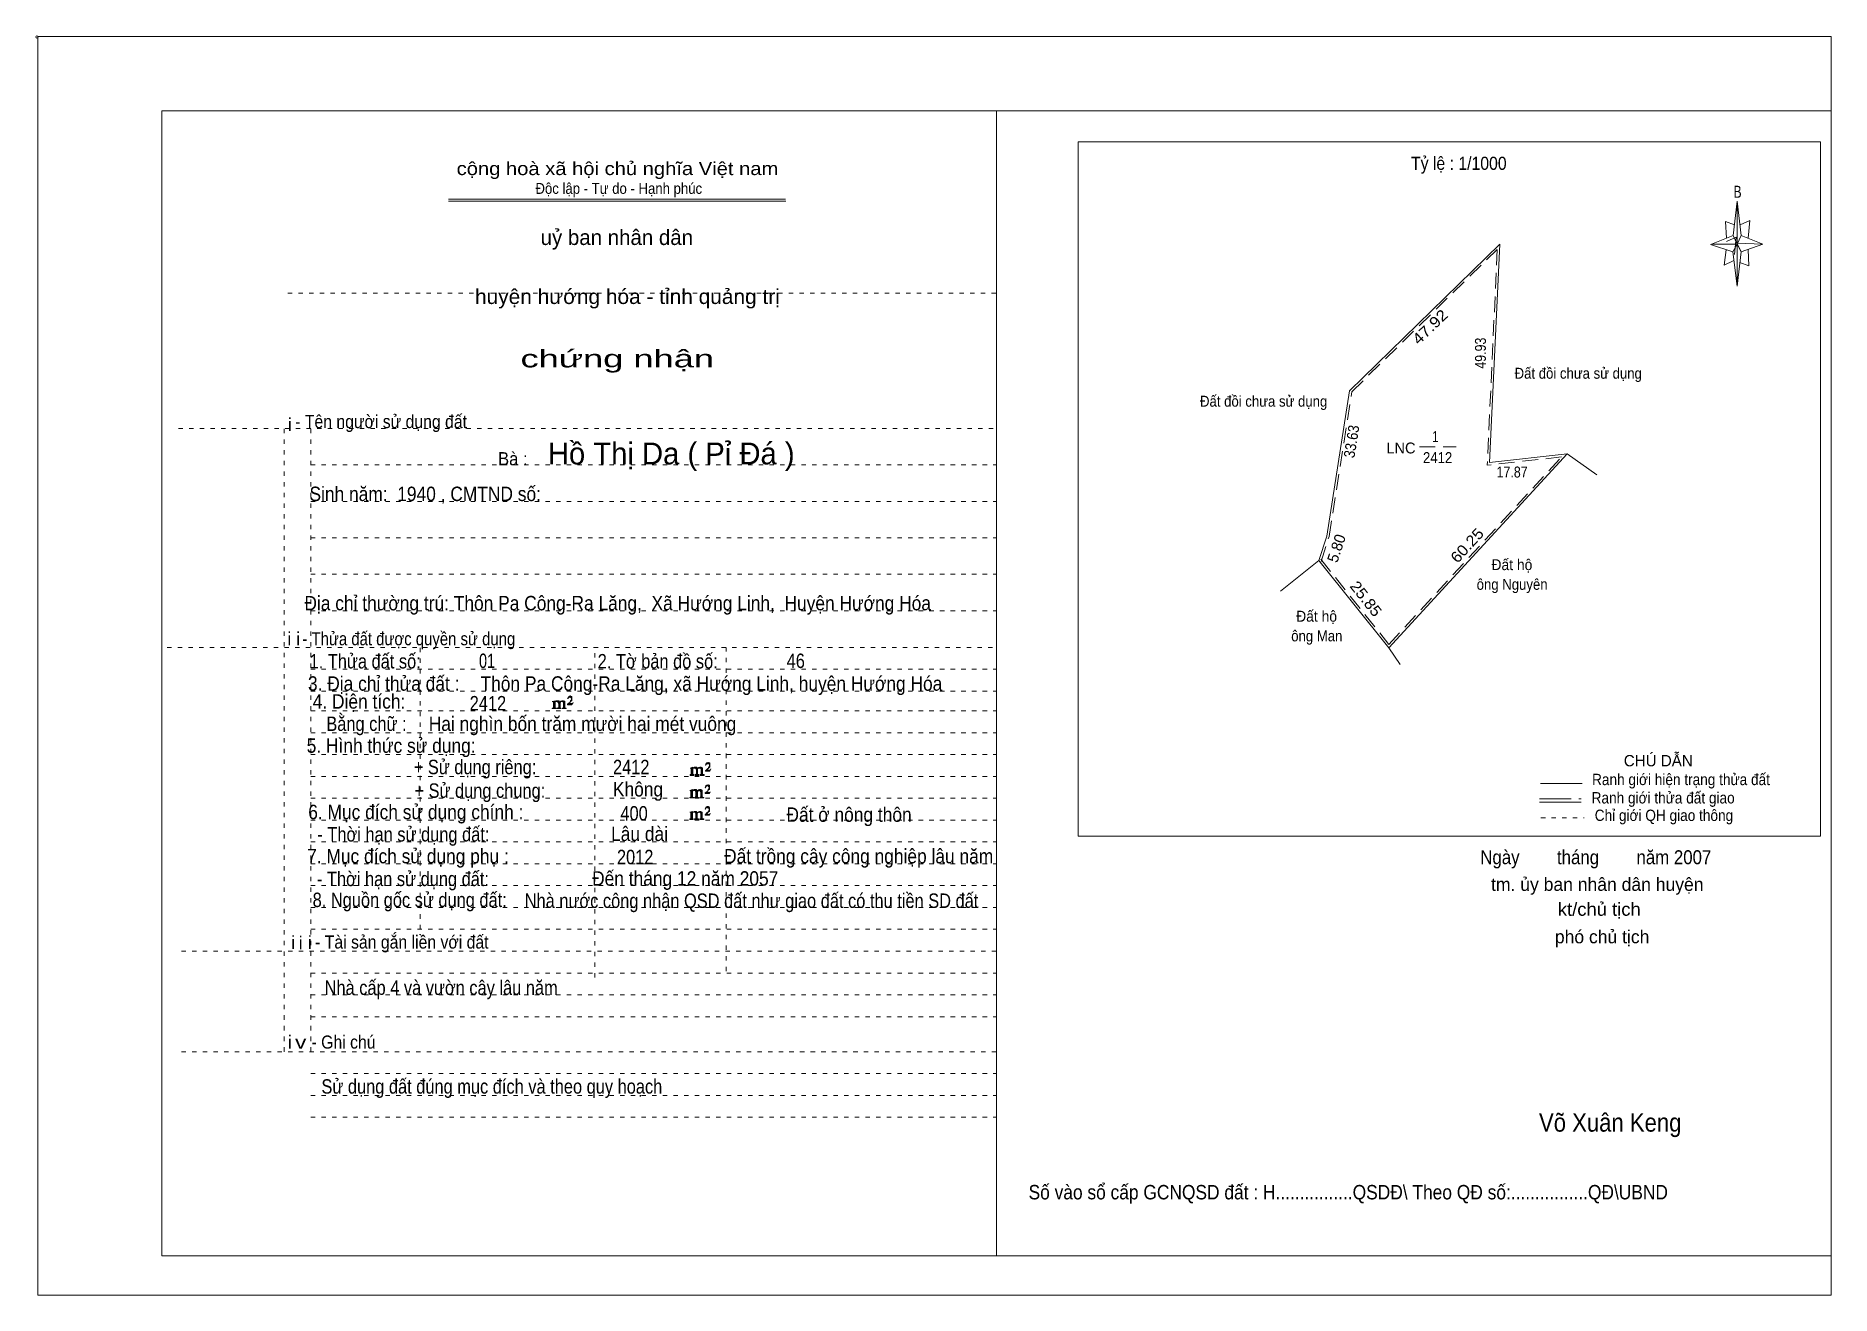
# Model space of a CAD drawing. Header units: centimetres. Extents: x -1.6 to 39.5, y -3.3 to 25.5.
import ezdxf
from ezdxf.enums import TextEntityAlignment as Align

# ---------------------------------------------------------------- set-up
doc = ezdxf.new("R2010")
doc.units = ezdxf.units.CM
doc.header["$LTSCALE"] = 0.12
for name, pattern in [('DOTTED', [1.5, 0.3, -1.2]), ('LONG_DASHED', [7.5, 6, -1.5]), ('MEDIUM_DASHED', [4.5, 3, -1.5])]:
    doc.linetypes.add(name, pattern=pattern)
for name, color, linetype, lineweight in [('1', 7, 'DOTTED', 13), ('10', 7, 'Continuous', 13), ('4', 7, 'Continuous', 13), ('5', 7, 'Continuous', 13), ('50', 7, 'Continuous', 13)]:
    doc.layers.add(name, color=color, linetype=linetype, lineweight=lineweight)
doc.layers.add('30', color=7, linetype='Continuous')

msp = doc.modelspace()

# ---------------------------------------------------------------- hatches: boundary and pattern name
at = {"layer": '50'}
for points in [[(10.27, 10.13), (10.27, 10.12), (10.27, 10.11), (10.25, 10.11), (10.24, 10.11), (10.24, 10.1), (10.33, 10.1), (10.33, 10.11), (10.32, 10.11), (10.31, 10.11), (10.31, 10.12), (10.31, 10.13), (10.31, 10.24), (10.31, 10.25), (10.32, 10.26), (10.34, 10.26), (10.35, 10.26), (10.36, 10.26), (10.37, 10.25), (10.39, 10.22), (10.39, 10.13), (10.37, 10.12), (10.37, 10.11), (10.36, 10.11), (10.35, 10.11), (10.35, 10.1), (10.44, 10.1), (10.44, 10.11), (10.43, 10.11), (10.42, 10.11), (10.42, 10.12), (10.42, 10.13), (10.42, 10.24), (10.44, 10.26), (10.45, 10.26), (10.46, 10.26), (10.49, 10.26), (10.49, 10.25), (10.5, 10.24), (10.5, 10.22), (10.5, 10.13), (10.5, 10.12), (10.49, 10.11), (10.49, 10.11), (10.47, 10.11), (10.47, 10.1), (10.56, 10.1), (10.56, 10.11), (10.55, 10.11), (10.54, 10.11), (10.53, 10.12), (10.53, 10.13), (10.53, 10.2), (10.53, 10.25), (10.53, 10.26), (10.52, 10.27), (10.5, 10.28), (10.47, 10.28), (10.46, 10.28), (10.44, 10.27), (10.41, 10.25), (10.41, 10.26), (10.4, 10.28), (10.39, 10.28), (10.37, 10.28), (10.35, 10.28), (10.34, 10.28), (10.32, 10.26), (10.31, 10.26), (10.31, 10.25), (10.31, 10.25), (10.31, 10.26), (10.31, 10.28), (10.24, 10.26), (10.24, 10.26), (10.25, 10.26), (10.27, 10.25), (10.27, 10.24), (10.27, 10.23)], [(10.69, 10.19), (10.72, 10.24), (10.72, 10.24), (10.71, 10.22), (10.69, 10.22), (10.68, 10.22), (10.63, 10.22), (10.66, 10.26), (10.67, 10.27), (10.69, 10.28), (10.69, 10.3), (10.69, 10.32), (10.69, 10.34), (10.69, 10.35), (10.69, 10.37), (10.68, 10.38), (10.67, 10.38), (10.66, 10.39), (10.65, 10.39), (10.63, 10.38), (10.63, 10.38), (10.62, 10.37), (10.61, 10.35), (10.59, 10.33), (10.61, 10.33), (10.61, 10.35), (10.62, 10.35), (10.63, 10.36), (10.65, 10.36), (10.66, 10.36), (10.67, 10.35), (10.68, 10.35), (10.68, 10.32), (10.68, 10.3), (10.66, 10.28), (10.66, 10.26), (10.65, 10.25), (10.59, 10.2), (10.59, 10.19)], [(13.42, 8.61), (13.42, 8.6), (13.42, 8.59), (13.41, 8.59), (13.4, 8.59), (13.4, 8.57), (13.48, 8.57), (13.48, 8.59), (13.47, 8.59), (13.46, 8.59), (13.46, 8.6), (13.46, 8.61), (13.46, 8.72), (13.46, 8.73), (13.47, 8.74), (13.5, 8.74), (13.51, 8.74), (13.52, 8.74), (13.53, 8.73), (13.54, 8.69), (13.54, 8.61), (13.53, 8.6), (13.53, 8.59), (13.52, 8.59), (13.51, 8.59), (13.51, 8.57), (13.6, 8.57), (13.6, 8.59), (13.58, 8.59), (13.57, 8.59), (13.57, 8.6), (13.57, 8.61), (13.57, 8.72), (13.6, 8.74), (13.61, 8.74), (13.62, 8.74), (13.64, 8.74), (13.64, 8.73), (13.65, 8.72), (13.65, 8.69), (13.65, 8.61), (13.65, 8.6), (13.64, 8.59), (13.64, 8.59), (13.63, 8.59), (13.63, 8.57), (13.72, 8.57), (13.72, 8.59), (13.7, 8.59), (13.69, 8.59), (13.68, 8.6), (13.68, 8.61), (13.68, 8.68), (13.68, 8.73), (13.68, 8.74), (13.67, 8.75), (13.65, 8.76), (13.63, 8.76), (13.62, 8.76), (13.6, 8.75), (13.56, 8.73), (13.56, 8.74), (13.55, 8.76), (13.54, 8.76), (13.53, 8.76), (13.51, 8.76), (13.5, 8.76), (13.47, 8.74), (13.46, 8.74), (13.46, 8.73), (13.46, 8.73), (13.46, 8.74), (13.46, 8.76), (13.4, 8.74), (13.4, 8.74), (13.41, 8.74), (13.42, 8.73), (13.42, 8.72), (13.42, 8.71)], [(13.85, 8.67), (13.87, 8.72), (13.87, 8.72), (13.86, 8.69), (13.85, 8.69), (13.84, 8.69), (13.78, 8.69), (13.82, 8.74), (13.83, 8.75), (13.85, 8.76), (13.85, 8.78), (13.85, 8.79), (13.85, 8.82), (13.85, 8.83), (13.85, 8.85), (13.84, 8.86), (13.83, 8.86), (13.82, 8.87), (13.8, 8.87), (13.78, 8.86), (13.78, 8.86), (13.77, 8.85), (13.76, 8.83), (13.75, 8.81), (13.76, 8.81), (13.76, 8.83), (13.77, 8.83), (13.78, 8.84), (13.8, 8.84), (13.82, 8.84), (13.83, 8.83), (13.84, 8.83), (13.84, 8.79), (13.84, 8.78), (13.82, 8.76), (13.82, 8.74), (13.8, 8.73), (13.75, 8.68), (13.75, 8.67)], [(13.41, 8.09), (13.41, 8.08), (13.41, 8.07), (13.4, 8.07), (13.39, 8.07), (13.39, 8.06), (13.48, 8.06), (13.48, 8.07), (13.47, 8.07), (13.45, 8.07), (13.45, 8.08), (13.45, 8.09), (13.45, 8.2), (13.45, 8.21), (13.47, 8.23), (13.49, 8.23), (13.5, 8.23), (13.51, 8.23), (13.52, 8.21), (13.53, 8.18), (13.53, 8.09), (13.52, 8.08), (13.52, 8.07), (13.51, 8.07), (13.5, 8.07), (13.5, 8.06), (13.59, 8.06), (13.59, 8.07), (13.58, 8.07), (13.57, 8.07), (13.57, 8.08), (13.57, 8.09), (13.57, 8.2), (13.59, 8.23), (13.6, 8.23), (13.61, 8.23), (13.63, 8.23), (13.63, 8.21), (13.64, 8.2), (13.64, 8.18), (13.64, 8.09), (13.64, 8.08), (13.63, 8.07), (13.63, 8.07), (13.62, 8.07), (13.62, 8.06), (13.71, 8.06), (13.71, 8.07), (13.7, 8.07), (13.69, 8.07), (13.67, 8.08), (13.67, 8.09), (13.67, 8.17), (13.67, 8.21), (13.67, 8.23), (13.66, 8.24), (13.64, 8.25), (13.62, 8.25), (13.61, 8.25), (13.59, 8.24), (13.55, 8.21), (13.55, 8.23), (13.54, 8.25), (13.53, 8.25), (13.52, 8.25), (13.5, 8.25), (13.49, 8.25), (13.47, 8.23), (13.45, 8.23), (13.45, 8.21), (13.45, 8.21), (13.45, 8.23), (13.45, 8.25), (13.39, 8.23), (13.39, 8.23), (13.4, 8.23), (13.41, 8.21), (13.41, 8.2), (13.41, 8.19)], [(13.84, 8.16), (13.86, 8.2), (13.86, 8.2), (13.85, 8.18), (13.84, 8.18), (13.83, 8.18), (13.77, 8.18), (13.81, 8.23), (13.82, 8.24), (13.84, 8.25), (13.84, 8.27), (13.84, 8.28), (13.84, 8.3), (13.84, 8.31), (13.84, 8.34), (13.83, 8.35), (13.82, 8.35), (13.81, 8.36), (13.8, 8.36), (13.77, 8.35), (13.77, 8.35), (13.76, 8.34), (13.75, 8.31), (13.74, 8.29), (13.75, 8.29), (13.75, 8.31), (13.76, 8.31), (13.77, 8.33), (13.8, 8.33), (13.81, 8.33), (13.82, 8.31), (13.83, 8.31), (13.83, 8.28), (13.83, 8.27), (13.81, 8.25), (13.81, 8.23), (13.8, 8.21), (13.74, 8.17), (13.74, 8.16)], [(13.84, 7.66), (13.86, 7.71), (13.86, 7.71), (13.85, 7.68), (13.84, 7.68), (13.83, 7.68), (13.77, 7.68), (13.81, 7.73), (13.82, 7.74), (13.84, 7.75), (13.84, 7.77), (13.84, 7.78), (13.84, 7.81), (13.84, 7.82), (13.84, 7.84), (13.83, 7.85), (13.82, 7.85), (13.81, 7.86), (13.79, 7.86), (13.77, 7.85), (13.77, 7.85), (13.76, 7.84), (13.75, 7.82), (13.74, 7.8), (13.75, 7.8), (13.75, 7.82), (13.76, 7.82), (13.77, 7.83), (13.79, 7.83), (13.81, 7.83), (13.82, 7.82), (13.83, 7.82), (13.83, 7.78), (13.83, 7.77), (13.81, 7.75), (13.81, 7.73), (13.79, 7.72), (13.74, 7.67), (13.74, 7.66)], [(13.41, 7.6), (13.41, 7.59), (13.41, 7.58), (13.4, 7.58), (13.39, 7.58), (13.39, 7.56), (13.47, 7.56), (13.47, 7.58), (13.46, 7.58), (13.45, 7.58), (13.45, 7.59), (13.45, 7.6), (13.45, 7.71), (13.45, 7.72), (13.46, 7.73), (13.49, 7.73), (13.5, 7.73), (13.51, 7.73), (13.52, 7.72), (13.53, 7.68), (13.53, 7.6), (13.52, 7.59), (13.52, 7.58), (13.51, 7.58), (13.5, 7.58), (13.5, 7.56), (13.59, 7.56), (13.59, 7.58), (13.57, 7.58), (13.56, 7.58), (13.56, 7.59), (13.56, 7.6), (13.56, 7.71), (13.59, 7.73), (13.6, 7.73), (13.61, 7.73), (13.63, 7.73), (13.63, 7.72), (13.64, 7.71), (13.64, 7.68), (13.64, 7.6), (13.64, 7.59), (13.63, 7.58), (13.63, 7.58), (13.62, 7.58), (13.62, 7.56), (13.71, 7.56), (13.71, 7.58), (13.69, 7.58), (13.68, 7.58), (13.67, 7.59), (13.67, 7.6), (13.67, 7.67), (13.67, 7.72), (13.67, 7.73), (13.66, 7.74), (13.64, 7.75), (13.62, 7.75), (13.61, 7.75), (13.59, 7.74), (13.55, 7.72), (13.55, 7.73), (13.54, 7.75), (13.53, 7.75), (13.52, 7.75), (13.5, 7.75), (13.49, 7.75), (13.46, 7.73), (13.45, 7.73), (13.45, 7.72), (13.45, 7.72), (13.45, 7.73), (13.45, 7.75), (13.39, 7.73), (13.39, 7.73), (13.4, 7.73), (13.41, 7.72), (13.41, 7.71), (13.41, 7.7)]]:
    msp.add_hatch(color=256, dxfattribs=at).paths.add_polyline_path(points)

# ---------------------------------------------------------------- linework, layer by layer
at = {"layer": '1', "linetype": 'Continuous'}
for p, q in [((1.31, -2.42), (1.31, 23.78)), ((1.31, 23.78), (39.51, 23.78)), ((20.41, -2.42), (20.41, 23.78)), ((39.51, -2.42), (39.51, 23.78)), ((7.87, 21.76), (15.58, 21.76)), ((7.87, 21.71), (15.59, 21.71)), ((37.26, 20.55), (36.75, 20.72)), ((1.31, -2.42), (39.51, -2.42))]:
    msp.add_line(p, q, dxfattribs=at)
at = {"layer": '1'}
for p, q in [((4.19, 19.61), (20.41, 19.61)), ((1.69, 16.51), (20.41, 16.51)), ((4.11, 2.25), (4.11, 16.51)), ((4.72, 2.25), (4.72, 16.51)), ((4.72, 15.68), (20.41, 15.68)), ((4.72, 14.84), (20.41, 14.84)), ((4.72, 14.01), (20.41, 14.01)), ((4.72, 13.18), (20.41, 13.18)), ((4.72, 12.34), (20.41, 12.34)), ((1.43, 11.5), (20.41, 11.5)), ((7.22, 5.05), (7.22, 11.5)), ((11.22, 3.95), (11.22, 11.5)), ((14.22, 4.09), (14.22, 11.5)), ((4.72, 11), (20.41, 11)), ((4.72, 10.5), (20.41, 10.5)), ((4.72, 10.05), (20.41, 10.05)), ((4.72, 9.55), (20.41, 9.55)), ((4.72, 9.05), (20.41, 9.05)), ((4.72, 8.55), (20.41, 8.55)), ((4.72, 8.05), (20.41, 8.05)), ((4.72, 7.55), (20.41, 7.55)), ((4.72, 7.05), (20.41, 7.05)), ((4.72, 6.55), (20.41, 6.55)), ((4.72, 6.05), (20.41, 6.05)), ((4.72, 5.55), (20.41, 5.55)), ((4.72, 5.05), (20.41, 5.05)), ((1.76, 4.55), (20.41, 4.55)), ((4.72, 4.05), (20.41, 4.05)), ((4.72, 3.55), (20.41, 3.55)), ((4.72, 3.05), (20.41, 3.05)), ((1.76, 2.25), (20.41, 2.25)), ((4.72, 1.75), (20.41, 1.75)), ((4.72, 1.25), (20.41, 1.25)), ((4.72, 0.75), (20.41, 0.75))]:
    msp.add_line(p, q, dxfattribs=at)
at = {"layer": '1', "linetype": 'Continuous'}
msp.add_lwpolyline([(-1.53, -3.32), (39.51, -3.32), (39.51, 25.48), (-1.53, 25.48)], close=True, dxfattribs=at)
msp.add_lwpolyline([(37.27, 20.35), (37.06, 20.25), (37.11, 20.6)], dxfattribs=at)
at = {"layer": '10', "linetype": 'MEDIUM_DASHED'}
msp.add_line((30.09, 16.09), (30.93, 16.09), dxfattribs=at)
at = {"layer": '10'}
for p, q in [((29.39, 11.49), (33.47, 15.93)), ((33.47, 15.93), (31.69, 15.73)), ((34.15, 15.45), (33.47, 15.93)), ((26.91, 12.79), (27.79, 13.49)), ((27.79, 13.49), (29.39, 11.49)), ((29.65, 11.11), (29.39, 11.49))]:
    msp.add_line(p, q, dxfattribs=at)
msp.add_lwpolyline([(27.79, 13.49), (27.97, 14.05), (28.49, 17.37), (31.93, 20.73), (31.69, 15.73)], dxfattribs=at)
at = {"layer": '10', "linetype": 'MEDIUM_DASHED'}
for points in [[(27.84, 13.47), (28.02, 14.04), (28.54, 17.35), (31.87, 20.61), (31.64, 15.67)], [(27.83, 13.52), (29.39, 11.57), (33.34, 15.86), (31.64, 15.67)]]:
    msp.add_lwpolyline(points, dxfattribs=at)
at = {"layer": '4'}
for p, q in [((32.86, 8.39), (33.81, 8.39)), ((32.84, 7.96), (33.79, 7.96))]:
    msp.add_line(p, q, dxfattribs=at)
at = {"layer": '4', "linetype": 'LONG_DASHED'}
msp.add_line((32.84, 8.04), (33.79, 8.04), dxfattribs=at)
at = {"layer": '4', "linetype": 'DOTTED'}
msp.add_line((32.87, 7.6), (33.86, 7.6), dxfattribs=at)
at = {"layer": '4'}
msp.add_lwpolyline([(22.28, 23.07), (39.27, 23.07), (39.27, 7.18), (22.28, 7.18)], close=True, dxfattribs=at)
msp.add_circle((-1.55, 25.47), 0.025, dxfattribs=at)
at = {"layer": '5'}
for p, q in [((37.27, 20.93), (37.36, 21.71)), ((37.45, 20.55), (37.36, 19.77)), ((37.45, 20.93), (37.95, 20.73)), ((37.61, 20.61), (37.63, 20.23)), ((37.63, 20.23), (37.42, 20.31))]:
    msp.add_line(p, q, dxfattribs=at)
for points in [[(37.36, 21.71), (37.45, 20.93), (37.36, 20.73)], [(37.36, 20.73), (36.77, 20.73), (37.27, 20.93), (37.45, 20.55), (37.95, 20.73), (37.36, 20.75)], [(37.36, 20.73), (37.36, 19.77), (37.26, 20.55)]]:
    msp.add_lwpolyline(points, close=True, dxfattribs=at)
for points in [[(37.3, 21.17), (37.09, 21.25), (37.12, 20.87)], [(37.43, 21.17), (37.65, 21.27), (37.61, 20.87)], [(37.36, 20.73), (37.27, 20.93), (36.77, 20.73)], [(37.12, 20.79), (37.34, 20.89), (37.3, 20.49)], [(37.36, 20.73), (37.45, 20.55), (37.95, 20.73)]]:
    msp.add_lwpolyline(points, dxfattribs=at)
at = {"layer": '50'}
for points in [[(10.27, 10.13), (10.27, 10.12), (10.27, 10.11), (10.25, 10.11), (10.24, 10.11), (10.24, 10.1), (10.33, 10.1), (10.33, 10.11), (10.32, 10.11), (10.31, 10.11), (10.31, 10.12), (10.31, 10.13), (10.31, 10.24), (10.31, 10.25), (10.32, 10.26), (10.34, 10.26), (10.35, 10.26), (10.36, 10.26), (10.37, 10.25), (10.39, 10.22), (10.39, 10.13), (10.37, 10.12), (10.37, 10.11), (10.36, 10.11), (10.35, 10.11), (10.35, 10.1), (10.44, 10.1), (10.44, 10.11), (10.43, 10.11), (10.42, 10.11), (10.42, 10.12), (10.42, 10.13), (10.42, 10.24), (10.44, 10.26), (10.45, 10.26), (10.46, 10.26), (10.49, 10.26), (10.49, 10.25), (10.5, 10.24), (10.5, 10.22), (10.5, 10.13), (10.5, 10.12), (10.49, 10.11), (10.49, 10.11), (10.47, 10.11), (10.47, 10.1), (10.56, 10.1), (10.56, 10.11), (10.55, 10.11), (10.54, 10.11), (10.53, 10.12), (10.53, 10.13), (10.53, 10.2), (10.53, 10.25), (10.53, 10.26), (10.52, 10.27), (10.5, 10.28), (10.47, 10.28), (10.46, 10.28), (10.44, 10.27), (10.41, 10.25), (10.41, 10.26), (10.4, 10.28), (10.39, 10.28), (10.37, 10.28), (10.35, 10.28), (10.34, 10.28), (10.32, 10.26), (10.31, 10.26), (10.31, 10.25), (10.31, 10.25), (10.31, 10.26), (10.31, 10.28), (10.24, 10.26), (10.24, 10.26), (10.25, 10.26), (10.27, 10.25), (10.27, 10.24), (10.27, 10.23)], [(10.69, 10.19), (10.72, 10.24), (10.72, 10.24), (10.71, 10.22), (10.69, 10.22), (10.68, 10.22), (10.63, 10.22), (10.66, 10.26), (10.67, 10.27), (10.69, 10.28), (10.69, 10.3), (10.69, 10.32), (10.69, 10.34), (10.69, 10.35), (10.69, 10.37), (10.68, 10.38), (10.67, 10.38), (10.66, 10.39), (10.65, 10.39), (10.63, 10.38), (10.63, 10.38), (10.62, 10.37), (10.61, 10.35), (10.59, 10.33), (10.61, 10.33), (10.61, 10.35), (10.62, 10.35), (10.63, 10.36), (10.65, 10.36), (10.66, 10.36), (10.67, 10.35), (10.68, 10.35), (10.68, 10.32), (10.68, 10.3), (10.66, 10.28), (10.66, 10.26), (10.65, 10.25), (10.59, 10.2), (10.59, 10.19)], [(13.42, 8.61), (13.42, 8.6), (13.42, 8.59), (13.41, 8.59), (13.4, 8.59), (13.4, 8.57), (13.48, 8.57), (13.48, 8.59), (13.47, 8.59), (13.46, 8.59), (13.46, 8.6), (13.46, 8.61), (13.46, 8.72), (13.46, 8.73), (13.47, 8.74), (13.5, 8.74), (13.51, 8.74), (13.52, 8.74), (13.53, 8.73), (13.54, 8.69), (13.54, 8.61), (13.53, 8.6), (13.53, 8.59), (13.52, 8.59), (13.51, 8.59), (13.51, 8.57), (13.6, 8.57), (13.6, 8.59), (13.58, 8.59), (13.57, 8.59), (13.57, 8.6), (13.57, 8.61), (13.57, 8.72), (13.6, 8.74), (13.61, 8.74), (13.62, 8.74), (13.64, 8.74), (13.64, 8.73), (13.65, 8.72), (13.65, 8.69), (13.65, 8.61), (13.65, 8.6), (13.64, 8.59), (13.64, 8.59), (13.63, 8.59), (13.63, 8.57), (13.72, 8.57), (13.72, 8.59), (13.7, 8.59), (13.69, 8.59), (13.68, 8.6), (13.68, 8.61), (13.68, 8.68), (13.68, 8.73), (13.68, 8.74), (13.67, 8.75), (13.65, 8.76), (13.63, 8.76), (13.62, 8.76), (13.6, 8.75), (13.56, 8.73), (13.56, 8.74), (13.55, 8.76), (13.54, 8.76), (13.53, 8.76), (13.51, 8.76), (13.5, 8.76), (13.47, 8.74), (13.46, 8.74), (13.46, 8.73), (13.46, 8.73), (13.46, 8.74), (13.46, 8.76), (13.4, 8.74), (13.4, 8.74), (13.41, 8.74), (13.42, 8.73), (13.42, 8.72), (13.42, 8.71)], [(13.85, 8.67), (13.87, 8.72), (13.87, 8.72), (13.86, 8.69), (13.85, 8.69), (13.84, 8.69), (13.78, 8.69), (13.82, 8.74), (13.83, 8.75), (13.85, 8.76), (13.85, 8.78), (13.85, 8.79), (13.85, 8.82), (13.85, 8.83), (13.85, 8.85), (13.84, 8.86), (13.83, 8.86), (13.82, 8.87), (13.8, 8.87), (13.78, 8.86), (13.78, 8.86), (13.77, 8.85), (13.76, 8.83), (13.75, 8.81), (13.76, 8.81), (13.76, 8.83), (13.77, 8.83), (13.78, 8.84), (13.8, 8.84), (13.82, 8.84), (13.83, 8.83), (13.84, 8.83), (13.84, 8.79), (13.84, 8.78), (13.82, 8.76), (13.82, 8.74), (13.8, 8.73), (13.75, 8.68), (13.75, 8.67)], [(13.41, 8.09), (13.41, 8.08), (13.41, 8.07), (13.4, 8.07), (13.39, 8.07), (13.39, 8.06), (13.48, 8.06), (13.48, 8.07), (13.47, 8.07), (13.45, 8.07), (13.45, 8.08), (13.45, 8.09), (13.45, 8.2), (13.45, 8.21), (13.47, 8.23), (13.49, 8.23), (13.5, 8.23), (13.51, 8.23), (13.52, 8.21), (13.53, 8.18), (13.53, 8.09), (13.52, 8.08), (13.52, 8.07), (13.51, 8.07), (13.5, 8.07), (13.5, 8.06), (13.59, 8.06), (13.59, 8.07), (13.58, 8.07), (13.57, 8.07), (13.57, 8.08), (13.57, 8.09), (13.57, 8.2), (13.59, 8.23), (13.6, 8.23), (13.61, 8.23), (13.63, 8.23), (13.63, 8.21), (13.64, 8.2), (13.64, 8.18), (13.64, 8.09), (13.64, 8.08), (13.63, 8.07), (13.63, 8.07), (13.62, 8.07), (13.62, 8.06), (13.71, 8.06), (13.71, 8.07), (13.7, 8.07), (13.69, 8.07), (13.67, 8.08), (13.67, 8.09), (13.67, 8.17), (13.67, 8.21), (13.67, 8.23), (13.66, 8.24), (13.64, 8.25), (13.62, 8.25), (13.61, 8.25), (13.59, 8.24), (13.55, 8.21), (13.55, 8.23), (13.54, 8.25), (13.53, 8.25), (13.52, 8.25), (13.5, 8.25), (13.49, 8.25), (13.47, 8.23), (13.45, 8.23), (13.45, 8.21), (13.45, 8.21), (13.45, 8.23), (13.45, 8.25), (13.39, 8.23), (13.39, 8.23), (13.4, 8.23), (13.41, 8.21), (13.41, 8.2), (13.41, 8.19)], [(13.84, 8.16), (13.86, 8.2), (13.86, 8.2), (13.85, 8.18), (13.84, 8.18), (13.83, 8.18), (13.77, 8.18), (13.81, 8.23), (13.82, 8.24), (13.84, 8.25), (13.84, 8.27), (13.84, 8.28), (13.84, 8.3), (13.84, 8.31), (13.84, 8.34), (13.83, 8.35), (13.82, 8.35), (13.81, 8.36), (13.8, 8.36), (13.77, 8.35), (13.77, 8.35), (13.76, 8.34), (13.75, 8.31), (13.74, 8.29), (13.75, 8.29), (13.75, 8.31), (13.76, 8.31), (13.77, 8.33), (13.8, 8.33), (13.81, 8.33), (13.82, 8.31), (13.83, 8.31), (13.83, 8.28), (13.83, 8.27), (13.81, 8.25), (13.81, 8.23), (13.8, 8.21), (13.74, 8.17), (13.74, 8.16)], [(13.84, 7.66), (13.86, 7.71), (13.86, 7.71), (13.85, 7.68), (13.84, 7.68), (13.83, 7.68), (13.77, 7.68), (13.81, 7.73), (13.82, 7.74), (13.84, 7.75), (13.84, 7.77), (13.84, 7.78), (13.84, 7.81), (13.84, 7.82), (13.84, 7.84), (13.83, 7.85), (13.82, 7.85), (13.81, 7.86), (13.79, 7.86), (13.77, 7.85), (13.77, 7.85), (13.76, 7.84), (13.75, 7.82), (13.74, 7.8), (13.75, 7.8), (13.75, 7.82), (13.76, 7.82), (13.77, 7.83), (13.79, 7.83), (13.81, 7.83), (13.82, 7.82), (13.83, 7.82), (13.83, 7.78), (13.83, 7.77), (13.81, 7.75), (13.81, 7.73), (13.79, 7.72), (13.74, 7.67), (13.74, 7.66)], [(13.41, 7.6), (13.41, 7.59), (13.41, 7.58), (13.4, 7.58), (13.39, 7.58), (13.39, 7.56), (13.47, 7.56), (13.47, 7.58), (13.46, 7.58), (13.45, 7.58), (13.45, 7.59), (13.45, 7.6), (13.45, 7.71), (13.45, 7.72), (13.46, 7.73), (13.49, 7.73), (13.5, 7.73), (13.51, 7.73), (13.52, 7.72), (13.53, 7.68), (13.53, 7.6), (13.52, 7.59), (13.52, 7.58), (13.51, 7.58), (13.5, 7.58), (13.5, 7.56), (13.59, 7.56), (13.59, 7.58), (13.57, 7.58), (13.56, 7.58), (13.56, 7.59), (13.56, 7.6), (13.56, 7.71), (13.59, 7.73), (13.6, 7.73), (13.61, 7.73), (13.63, 7.73), (13.63, 7.72), (13.64, 7.71), (13.64, 7.68), (13.64, 7.6), (13.64, 7.59), (13.63, 7.58), (13.63, 7.58), (13.62, 7.58), (13.62, 7.56), (13.71, 7.56), (13.71, 7.58), (13.69, 7.58), (13.68, 7.58), (13.67, 7.59), (13.67, 7.6), (13.67, 7.67), (13.67, 7.72), (13.67, 7.73), (13.66, 7.74), (13.64, 7.75), (13.62, 7.75), (13.61, 7.75), (13.59, 7.74), (13.55, 7.72), (13.55, 7.73), (13.54, 7.75), (13.53, 7.75), (13.52, 7.75), (13.5, 7.75), (13.49, 7.75), (13.46, 7.73), (13.45, 7.73), (13.45, 7.72), (13.45, 7.72), (13.45, 7.73), (13.45, 7.75), (13.39, 7.73), (13.39, 7.73), (13.4, 7.73), (13.41, 7.72), (13.41, 7.71), (13.41, 7.7)]]:
    msp.add_lwpolyline(points, close=True, dxfattribs=at)

# ---------------------------------------------------------------- texts
at = {"layer": '1'}
for s, height, width, p in [('cộng hoà xã hội chủ nghĩa Việt nam', 0.3, 1.15, (11.735, 22.31)), ('Độc lập - Tự do - Hạnh phúc', 0.25, 0.9, (11.765, 21.88)), ('chứng nhận', 0.4, 1.55, (11.73, 17.91)), ('- Tên người sử dụng đất', 0.3, 0.9, (6.325, 16.52)), ('- Thửa đất được quyền sử dụng', 0.3, 0.85, (6.96, 11.55)), ('- Tài sản gắn liền với đất ', 0.3, 0.9, (6.85, 4.61)), ('v', 0.3, 1.3, (4.485, 2.32)), ('- Ghi chú', 0.3, 0.9, (5.465, 2.32))]:
    msp.add_text(s, height=height, dxfattribs=dict(at, width=width)).set_placement(p, align=Align.CENTER)
for s, height, p in [('uỷ ban nhân dân', 0.35, (11.72, 20.71)), ('i', 0.3, (4.235, 16.45)), ('i', 0.3, (4.225, 11.55)), ('i', 0.3, (4.425, 11.55)), ('i', 0.3, (4.315, 4.6)), ('i', 0.3, (4.485, 4.59)), ('i', 0.3, (4.695, 4.6)), ('i', 0.3, (4.235, 2.32))]:
    msp.add_text(s, height=height, dxfattribs=at).set_placement(p, align=Align.CENTER)
at = {"layer": '10'}
for s, height, width, p in [('Tỷ lệ : 1/1000', 0.3, 0.9, (30.99, 22.43)), ('Đất đồi chưa sử dụng ', 0.25, 0.9, (33.765, 17.65)), ('Đất đồi chưa sử dụng ', 0.25, 0.9, (26.565, 17.01)), ('17.87', 0.25, 0.85, (32.21, 15.39)), ('Đất hộ', 0.25, 0.95, (32.205, 13.27)), ('ông Nguyên', 0.25, 0.9, (32.21, 12.82)), ('Đất hộ', 0.25, 0.95, (27.735, 12.09)), ('ông Man', 0.25, 0.9, (27.74, 11.64)), ('Võ Xuân Keng', 0.42, 0.9, (34.455, 0.42))]:
    msp.add_text(s, height=height, dxfattribs=dict(at, width=width)).set_placement(p, align=Align.CENTER)
for s, width, p in [('1', 0.8, (30.38, 16.2)), ('2412', 0.9, (30.17, 15.72))]:
    msp.add_text(s, height=0.25, dxfattribs=dict(at, width=width)).set_placement(p)
msp.add_text('Hồ Thị Da ( Pỉ Đá )', height=0.5, dxfattribs=at).set_placement((12.965, 15.69), align=Align.CENTER)
msp.add_text('LNC', height=0.25, dxfattribs=at).set_placement((30, 15.94), align=Align.RIGHT)
at = {"layer": '30'}
for s, rotation, width, p in [('47.92', 44.121, 1.15, (30.418, 18.747)), ('49.93', 90, 0.85, (31.61, 18.235)), ('33.63', 81.019, 0.9, (28.658, 16.195)), ('60.25', 47.442, 1.1, (31.272, 13.751)), ('25.85', 308.417, 1.1, (28.767, 12.538))]:
    msp.add_text(s, height=0.25, rotation=rotation, dxfattribs=dict(at, width=width)).set_placement(p, align=Align.CENTER)
msp.add_text('5.80', height=0.2497, rotation=72, dxfattribs=at).set_placement((28.308, 13.731), align=Align.CENTER)
at = {"layer": '4'}
msp.add_text('CHÚ DẪN', height=0.2591, dxfattribs=at).set_placement((35.555, 8.78), align=Align.CENTER)
at = {"layer": '4', "width": 0.9}
for s, p in [('Ranh giới hiện trạng thửa đất', (36.075, 8.35)), ('Ranh giới thửa đất giao ', (35.71, 7.93)), ('Chỉ giới QH giao thông', (35.685, 7.53))]:
    msp.add_text(s, height=0.2591, dxfattribs=at).set_placement(p, align=Align.CENTER)
at = {"layer": '5', "width": 0.75}
msp.add_text('B', height=0.276, dxfattribs=at).set_placement((37.37, 21.79), align=Align.CENTER)
at = {"layer": '50'}
for s, height, width, p in [('  huyện hướng hóa - tỉnh quảng trị', 0.34, 1.05, (11.83, 19.36)), ('Bà :', 0.3, 0.95, (9.34, 15.67)), ('Sinh năm:  1940 , CMTND số: ', 0.33, 0.9, (7.39, 14.85)), ('Địa chỉ thường trú: Thôn Pa Công-Ra Lăng,  Xã Hướng Linh,  Huyện Hướng Hóa', 0.33, 0.9, (11.74, 12.35)), ('1. Thửa đất số:  ', 0.33, 0.85, (6.065, 11.02)), ('01', 0.33, 0.75, (8.75, 11.03)), ('2. Tờ bản đồ số:  ', 0.33, 0.85, (12.76, 11.02)), ('46', 0.33, 0.85, (15.815, 11.03)), ('3. Địa chỉ thửa đất : ', 0.33, 0.9, (6.44, 10.51)), ('Thôn Pa Công-Ra Lăng, xã Hướng Linh, huyện Hướng Hóa', 0.33, 0.9, (13.885, 10.51)), ('4. Diện tích: ', 0.33, 0.9, (5.875, 10.1)), ('2412', 0.33, 0.85, (8.77, 10.06)), ('Bằng chữ :', 0.33, 0.85, (5.99, 9.59)), ('Hai nghìn bốn trăm mười hai mét vuông', 0.33, 0.9, (10.935, 9.59)), ('5. Hình thức sử dụng:', 0.33, 0.9, (6.555, 9.09)), ('+ Sử dụng riêng:', 0.33, 0.85, (8.475, 8.6)), ('2412', 0.33, 0.85, (12.05, 8.6)), ('+ Sử dụng chung:', 0.33, 0.85, (8.585, 8.06)), ('Không', 0.33, 0.9, (12.205, 8.09)), ('6. Mục đích sử dụng chính :', 0.33, 0.9, (7.12, 7.57)), ('400', 0.33, 0.85, (12.115, 7.54)), ('Đất ở nông thôn', 0.33, 0.9, (17.035, 7.51)), ('- Thời hạn sử dụng đất:', 0.33, 0.85, (6.835, 7.06)), ('Lâu dài', 0.33, 0.9, (12.24, 7.07)), ('7. Mục đích sử dụng phụ :', 0.33, 0.9, (6.94, 6.56)), ('2012', 0.33, 0.85, (12.14, 6.54)), ('Đất trồng cây công nghiệp lâu năm', 0.33, 0.9, (17.255, 6.56)), ('Ngày        tháng        năm 2007', 0.32, 0.9, (34.125, 6.54)), ('- Thời hạn sử dụng đất:', 0.33, 0.85, (6.825, 6.04)), ('Đến tháng 12 năm 2057', 0.33, 0.9, (13.285, 6.05)), ('8. Nguồn gốc sử dụng đất:', 0.33, 0.85, (6.98, 5.56)), ('Nhà nước công nhận QSD đất như giao đất có thu tiền SD đất ', 0.33, 0.85, (14.855, 5.54)), ('kt/chủ tịch', 0.3, 1.05, (34.205, 5.36)), ('Nhà cấp 4 và vườn cây lâu năm', 0.33, 0.85, (7.7, 3.55)), ('Sử dụng đất đúng mục đích và theo quy hoạch', 0.33, 0.85, (8.86, 1.29)), ('Số vào sổ cấp GCNQSD đất : H................QSDĐ\\ Theo QĐ số:................QĐ\\UBND', 0.33, 0.9, (28.46, -1.13))]:
    msp.add_text(s, height=height, dxfattribs=dict(at, width=width)).set_placement(p, align=Align.CENTER)
for s, p in [('tm. ủy ban nhân dân huyện ', (34.215, 5.93)), ('phó chủ tịch', (34.27, 4.73))]:
    msp.add_text(s, height=0.3, dxfattribs=at).set_placement(p, align=Align.CENTER)

doc.saveas('drawing.dxf')
